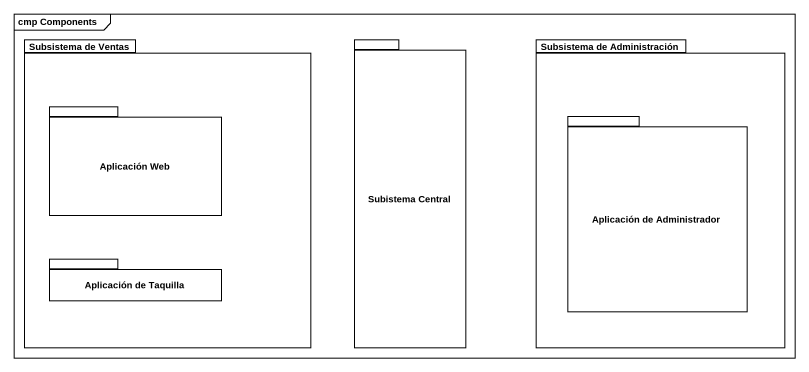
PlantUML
@startuml
mainframe cmp Components
package "Subsistema de Ventas" as Subsistema_de_Ventas {
  package "Aplicación Web" as Aplicación_Web {
  }
  package "Aplicación de Taquilla" as Aplicación_de_Taquilla {
  }
}
package "Subistema Central" as Subistema_Central {
}
package "Subsistema de Administración" as Subsistema_de_Administración {
  package "Aplicación de Administrador" as Aplicación_de_Administrador {
  }
}
@enduml
